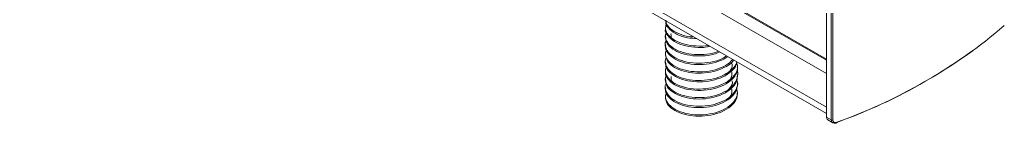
# Model space of a CAD drawing. Extents: x -976302 to -776254, y 5665 to 231437.
# Drawn here: x -789103 to -788280, y 78321 to 78408 of the extents above; entities that cross this region are included whole.
import ezdxf

# ---------------------------------------------------------------- set-up
doc = ezdxf.new("R2010")
doc.units = 0
doc.header["$LTSCALE"] = 1000
doc.header["$MEASUREMENT"] = 0

msp = doc.modelspace()

# ---------------------------------------------------------------- linework, layer by layer
at = {"linetype": 'Continuous', "lineweight": 15}
for p, q in [((-788428.54, 78373.95), (-789064.63, 78741.15)), ((-788428.54, 78373.95), (-789064.63, 78741.15)), ((-788428.54, 78374.96), (-789063.75, 78741.66)), ((-788428.54, 78374.96), (-789063.75, 78741.66)), ((-788428.62, 78362.88), (-789074.25, 78735.6)), ((-788428.62, 78362.88), (-789074.25, 78735.6)), ((-788428.62, 78334.68), (-789098.67, 78721.5)), ((-788428.62, 78334.68), (-789098.67, 78721.5)), ((-789103.09, 78718.94), (-788428.54, 78329.53)), ((-789103.09, 78718.94), (-788428.54, 78329.53)), ((-788428.54, 78490.87), (-788428.54, 78326.51)), ((-788428.54, 78490.87), (-788428.54, 78326.51)), ((-788424.54, 78324.2), (-788424.54, 78488.56)), ((-788424.54, 78324.2), (-788424.54, 78488.56)), ((-788423.29, 78488.49), (-788423.29, 78324.12)), ((-788423.29, 78488.49), (-788423.29, 78324.12)), ((-788563.25, 78401.56), (-788563.25, 78400.42)), ((-788563.25, 78401.56), (-788563.25, 78400.42)), ((-788563.25, 78394.37), (-788563.25, 78393.23)), ((-788563.25, 78394.37), (-788563.25, 78393.23)), ((-788563.25, 78387.18), (-788563.25, 78386.04)), ((-788563.25, 78387.18), (-788563.25, 78386.04)), ((-788563.25, 78380), (-788563.25, 78378.85)), ((-788563.25, 78380), (-788563.25, 78378.85)), ((-788563.25, 78372.8), (-788563.25, 78371.66)), ((-788563.25, 78372.8), (-788563.25, 78371.66)), ((-788563.25, 78365.61), (-788563.25, 78364.47)), ((-788563.25, 78365.61), (-788563.25, 78364.47)), ((-788502.86, 78368.06), (-788502.86, 78369.21)), ((-788502.86, 78368.06), (-788502.86, 78369.21)), ((-788563.25, 78358.42), (-788563.25, 78357.28)), ((-788563.25, 78358.42), (-788563.25, 78357.28)), ((-788502.86, 78360.88), (-788502.86, 78362.01)), ((-788502.86, 78360.88), (-788502.86, 78362.01)), ((-788428.62, 78362.88), (-788428.62, 78334.68)), ((-788428.62, 78362.88), (-788428.62, 78334.68)), ((-788563.25, 78351.23), (-788563.25, 78350.09)), ((-788563.25, 78351.23), (-788563.25, 78350.09)), ((-788502.86, 78353.68), (-788502.86, 78354.83)), ((-788502.86, 78353.68), (-788502.86, 78354.83)), ((-788563.25, 78344.04), (-788563.25, 78342.89)), ((-788563.25, 78344.04), (-788563.25, 78342.89)), ((-788502.86, 78346.49), (-788502.86, 78347.63)), ((-788502.86, 78346.49), (-788502.86, 78347.63)), ((-788428.62, 78334.68), (-788428.54, 78333.22)), ((-788428.62, 78334.68), (-788428.54, 78333.22)), ((-788428.54, 78326.51), (-788424.54, 78324.2)), ((-788428.54, 78326.51), (-788424.54, 78324.2)), ((-788427.5, 78324.21), (-788423.31, 78321.79)), ((-788427.5, 78324.21), (-788423.31, 78321.79))]:
    msp.add_line(p, q, dxfattribs=at)
at = {"linetype": 'Continuous', "lineweight": 15, "flags": 128}
for points in [[(-788428.54, 78364.22), (-788428.56, 78363.98), (-788428.62, 78362.88)], [(-788428.54, 78364.22), (-788428.56, 78363.98), (-788428.62, 78362.88)], [(-788420.18, 78321.68), (-788420.16, 78321.67), (-788420.06, 78321.66), (-788420, 78321.68), (-788419.98, 78321.69), (-788419.91, 78321.75), (-788419.86, 78321.85), (-788419.83, 78321.98), (-788419.82, 78322.13)], [(-788420.18, 78321.68), (-788420.16, 78321.67), (-788420.06, 78321.66), (-788420, 78321.68), (-788419.98, 78321.69), (-788419.91, 78321.75), (-788419.86, 78321.85), (-788419.83, 78321.98), (-788419.82, 78322.13)]]:
    msp.add_lwpolyline(points, dxfattribs=at)
at = {"linetype": 'Continuous', "lineweight": 15}
for centre, radius, start, end in [((-788570.3, 78744.43), 448.31, 289.61224, 310.38238), ((-788570.3, 78744.43), 448.31, 289.61224, 310.38238), ((-788585.17, 78773.17), 480.52, 290.05749, 305.5164), ((-788585.17, 78773.17), 480.52, 290.05749, 305.5164), ((-788426.07, 78326.24), 2.48, 173.70114, 234.98668), ((-788426.07, 78326.24), 2.48, 173.70114, 234.98668), ((-788423.82, 78325.61), 1.58, 242.93375, 289.86375), ((-788423.82, 78325.61), 1.58, 242.93375, 289.86375)]:
    msp.add_arc(centre, radius, start, end, dxfattribs=at)
for points, knots in [([(-788537.02, 78392.16), (-788539.62, 78392.31), (-788545.58, 78392.66), (-788553.65, 78395.38), (-788559.94, 78399.66), (-788563.17, 78404.01), (-788562.91, 78406.73), (-788562.82, 78407.62)], [0, 0, 0, 0, 0.181519, 0.4165, 0.651551, 0.886522, 1, 1, 1, 1]), ([(-788537.02, 78392.16), (-788539.62, 78392.31), (-788545.58, 78392.66), (-788553.65, 78395.38), (-788559.94, 78399.66), (-788563.17, 78404.01), (-788562.91, 78406.73), (-788562.82, 78407.62)], [0, 0, 0, 0, 0.181519, 0.4165, 0.651551, 0.886522, 1, 1, 1, 1]), ([(-788562.71, 78406.98), (-788562.7, 78406.44), (-788562.67, 78404.06), (-788559.17, 78400.1), (-788552.54, 78396.1), (-788545.4, 78393.74), (-788540.69, 78393.55), (-788539.35, 78393.5)], [0, 0, 0, 0, 0.080869, 0.351334, 0.621806, 0.892298, 1, 1, 1, 1]), ([(-788562.71, 78406.98), (-788562.7, 78406.44), (-788562.67, 78404.06), (-788559.17, 78400.1), (-788552.54, 78396.1), (-788545.4, 78393.74), (-788540.69, 78393.55), (-788539.35, 78393.5)], [0, 0, 0, 0, 0.080869, 0.351334, 0.621806, 0.892298, 1, 1, 1, 1]), ([(-788525.95, 78385.76), (-788526.83, 78385.54), (-788530.9, 78384.52), (-788538.92, 78384.65), (-788548.53, 78386.26), (-788556.55, 78389.71), (-788561.55, 78394.47), (-788563.71, 78398.28), (-788563.16, 78400.25), (-788563.11, 78400.41)], [0, 0, 0, 0, 0.051543, 0.237975, 0.42439, 0.610804, 0.79724, 0.983642, 1, 1, 1, 1]), ([(-788525.95, 78385.76), (-788526.83, 78385.54), (-788530.9, 78384.52), (-788538.92, 78384.65), (-788548.53, 78386.26), (-788556.55, 78389.71), (-788561.55, 78394.47), (-788563.71, 78398.28), (-788563.16, 78400.25), (-788563.11, 78400.41)], [0, 0, 0, 0, 0.051543, 0.237975, 0.42439, 0.610804, 0.79724, 0.983642, 1, 1, 1, 1]), ([(-788562.46, 78404.38), (-788562.85, 78403.02), (-788563.76, 78399.86), (-788561.14, 78394.84), (-788555.54, 78390.32), (-788547.25, 78387), (-788537.51, 78385.76), (-788530.36, 78385.66), (-788527.2, 78386.48), (-788527.2, 78386.48)], [0, 0, 0, 0, 0.130066, 0.304027, 0.477958, 0.651942, 0.825866, 0.999821, 1, 1, 1, 1]), ([(-788562.46, 78404.38), (-788562.85, 78403.02), (-788563.76, 78399.86), (-788561.14, 78394.84), (-788555.54, 78390.32), (-788547.25, 78387), (-788537.51, 78385.76), (-788530.36, 78385.66), (-788527.2, 78386.48), (-788527.2, 78386.48)], [0, 0, 0, 0, 0.130066, 0.304027, 0.477958, 0.651942, 0.825866, 0.999821, 1, 1, 1, 1]), ([(-788562.55, 78390.47), (-788562.6, 78390.4), (-788563.86, 78388.62), (-788563.26, 78384.69), (-788560.33, 78379.43), (-788553.95, 78375.11), (-788545.31, 78372.19), (-788535.24, 78371.18), (-788525.04, 78372.17), (-788516.81, 78374.47), (-788513.26, 78376.88), (-788512.02, 78377.72)], [0, 0, 0, 0, 0.0059834, 0.137884, 0.2697872, 0.4016801, 0.5336017, 0.66549, 0.7974129, 0.9293047, 1, 1, 1, 1]), ([(-788562.55, 78390.47), (-788562.6, 78390.4), (-788563.86, 78388.62), (-788563.26, 78384.69), (-788560.33, 78379.43), (-788553.95, 78375.11), (-788545.31, 78372.19), (-788535.24, 78371.18), (-788525.04, 78372.17), (-788516.81, 78374.47), (-788513.26, 78376.88), (-788512.02, 78377.72)], [0, 0, 0, 0, 0.0059834, 0.137884, 0.2697872, 0.4016801, 0.5336017, 0.66549, 0.7974129, 0.9293047, 1, 1, 1, 1]), ([(-788562.29, 78397.42), (-788562.65, 78396.72), (-788563.91, 78394.25), (-788562.49, 78389.73), (-788558.15, 78384.78), (-788550.78, 78380.95), (-788541.42, 78378.72), (-788531.24, 78378.6), (-788523.23, 78379.63), (-788519.6, 78381.25), (-788518.77, 78381.62)], [0, 0, 0, 0, 0.0598906, 0.2091892, 0.3584501, 0.507734, 0.6570003, 0.8062591, 0.9555482, 1, 1, 1, 1]), ([(-788562.29, 78397.42), (-788562.65, 78396.72), (-788563.91, 78394.25), (-788562.49, 78389.73), (-788558.15, 78384.78), (-788550.78, 78380.95), (-788541.42, 78378.72), (-788531.24, 78378.6), (-788523.23, 78379.63), (-788519.6, 78381.25), (-788518.77, 78381.62)], [0, 0, 0, 0, 0.0598906, 0.2091892, 0.3584501, 0.507734, 0.6570003, 0.8062591, 0.9555482, 1, 1, 1, 1]), ([(-788517.62, 78380.96), (-788519.26, 78380.28), (-788523.75, 78378.41), (-788532.67, 78377.32), (-788542.82, 78377.83), (-788551.97, 78380.25), (-788558.85, 78384.28), (-788562.83, 78388.86), (-788562.87, 78391.97), (-788562.88, 78393.25)], [0, 0, 0, 0, 0.091076, 0.250677, 0.410325, 0.56993, 0.729571, 0.889175, 1, 1, 1, 1]), ([(-788517.62, 78380.96), (-788519.26, 78380.28), (-788523.75, 78378.41), (-788532.67, 78377.32), (-788542.82, 78377.83), (-788551.97, 78380.25), (-788558.85, 78384.28), (-788562.83, 78388.86), (-788562.87, 78391.97), (-788562.88, 78393.25)], [0, 0, 0, 0, 0.091076, 0.250677, 0.410325, 0.56993, 0.729571, 0.889175, 1, 1, 1, 1]), ([(-788555.25, 78389.58), (-788556.51, 78390.86), (-788558.64, 78393.02), (-788558.54, 78395.46), (-788558.51, 78396.46)], [0, 0, 0, 0, 0.592693, 1, 1, 1, 1]), ([(-788555.25, 78389.58), (-788556.51, 78390.86), (-788558.64, 78393.02), (-788558.54, 78395.46), (-788558.51, 78396.46)], [0, 0, 0, 0, 0.592693, 1, 1, 1, 1]), ([(-788562.33, 78382.92), (-788562.74, 78381.87), (-788563.86, 78379.03), (-788561.84, 78374.22), (-788556.81, 78369.49), (-788548.94, 78365.95), (-788539.32, 78364.16), (-788528.97, 78364.33), (-788519.16, 78366.49), (-788511.23, 78370.09), (-788508.17, 78373.32), (-788506.83, 78374.73)], [0, 0, 0, 0, 0.070275, 0.189883, 0.309463, 0.429074, 0.54865, 0.668236, 0.787828, 0.907408, 1, 1, 1, 1]), ([(-788562.33, 78382.92), (-788562.74, 78381.87), (-788563.86, 78379.03), (-788561.84, 78374.22), (-788556.81, 78369.49), (-788548.94, 78365.95), (-788539.32, 78364.16), (-788528.97, 78364.33), (-788519.16, 78366.49), (-788511.23, 78370.09), (-788508.17, 78373.32), (-788506.83, 78374.73)], [0, 0, 0, 0, 0.070275, 0.189883, 0.309463, 0.429074, 0.54865, 0.668236, 0.787828, 0.907408, 1, 1, 1, 1]), ([(-788510.98, 78377.12), (-788512.92, 78375.89), (-788517.26, 78373.14), (-788526.42, 78370.78), (-788536.7, 78370.05), (-788546.62, 78371.4), (-788555.05, 78374.46), (-788560.76, 78379.02), (-788563.44, 78383.12), (-788562.99, 78385.49), (-788562.89, 78386.03)], [0, 0, 0, 0, 0.113619, 0.254347, 0.395081, 0.535828, 0.676559, 0.817327, 0.958053, 1, 1, 1, 1]), ([(-788510.98, 78377.12), (-788512.92, 78375.89), (-788517.26, 78373.14), (-788526.42, 78370.78), (-788536.7, 78370.05), (-788546.62, 78371.4), (-788555.05, 78374.46), (-788560.76, 78379.02), (-788563.44, 78383.12), (-788562.99, 78385.49), (-788562.89, 78386.03)], [0, 0, 0, 0, 0.113619, 0.254347, 0.395081, 0.535828, 0.676559, 0.817327, 0.958053, 1, 1, 1, 1]), ([(-788562.36, 78375.96), (-788562.61, 78375.55), (-788563.91, 78373.41), (-788562.92, 78369.15), (-788559.22, 78364.04), (-788552.3, 78359.98), (-788543.27, 78357.43), (-788533.07, 78356.85), (-788522.89, 78358.2), (-788513.77, 78361.51), (-788507.18, 78366.36), (-788503.71, 78370.41), (-788503.56, 78372.66), (-788503.55, 78372.83)], [0, 0, 0, 0, 0.025331, 0.132668, 0.239989, 0.347314, 0.454645, 0.56196, 0.669306, 0.776625, 0.883968, 0.991285, 1, 1, 1, 1]), ([(-788562.36, 78375.96), (-788562.61, 78375.55), (-788563.91, 78373.41), (-788562.92, 78369.15), (-788559.22, 78364.04), (-788552.3, 78359.98), (-788543.27, 78357.43), (-788533.07, 78356.85), (-788522.89, 78358.2), (-788513.77, 78361.51), (-788507.18, 78366.36), (-788503.71, 78370.41), (-788503.56, 78372.66), (-788503.55, 78372.83)], [0, 0, 0, 0, 0.025331, 0.132668, 0.239989, 0.347314, 0.454645, 0.56196, 0.669306, 0.776625, 0.883968, 0.991285, 1, 1, 1, 1]), ([(-788506.03, 78374.26), (-788506.07, 78374.17), (-788507.11, 78372.08), (-788512.06, 78368.68), (-788520.36, 78364.95), (-788530.45, 78363.04), (-788540.73, 78363.17), (-788550.19, 78365.22), (-788557.63, 78368.93), (-788562.44, 78373.72), (-788562.89, 78377.2), (-788563.1, 78378.86)], [0, 0, 0, 0, 0.00584, 0.131596, 0.257383, 0.383136, 0.508919, 0.634676, 0.760445, 0.886209, 1, 1, 1, 1]), ([(-788506.03, 78374.26), (-788506.07, 78374.17), (-788507.11, 78372.08), (-788512.06, 78368.68), (-788520.36, 78364.95), (-788530.45, 78363.04), (-788540.73, 78363.17), (-788550.19, 78365.22), (-788557.63, 78368.93), (-788562.44, 78373.72), (-788562.89, 78377.2), (-788563.1, 78378.86)], [0, 0, 0, 0, 0.00584, 0.131596, 0.257383, 0.383136, 0.508919, 0.634676, 0.760445, 0.886209, 1, 1, 1, 1]), ([(-788562.29, 78361.45), (-788562.66, 78360.7), (-788563.91, 78358.19), (-788562.41, 78353.63), (-788557.99, 78348.71), (-788550.54, 78344.91), (-788541.18, 78342.76), (-788530.89, 78342.59), (-788520.83, 78344.36), (-788512.19, 78348.04), (-788505.79, 78353.14), (-788502.87, 78359.16), (-788502.22, 78363.55), (-788503.42, 78365.53), (-788503.43, 78365.55)], [0, 0, 0, 0, 0.040701, 0.136541, 0.232357, 0.328188, 0.424007, 0.519821, 0.615654, 0.71147, 0.807315, 0.903126, 0.998954, 1, 1, 1, 1]), ([(-788562.29, 78361.45), (-788562.66, 78360.7), (-788563.91, 78358.19), (-788562.41, 78353.63), (-788557.99, 78348.71), (-788550.54, 78344.91), (-788541.18, 78342.76), (-788530.89, 78342.59), (-788520.83, 78344.36), (-788512.19, 78348.04), (-788505.79, 78353.14), (-788502.87, 78359.16), (-788502.22, 78363.55), (-788503.42, 78365.53), (-788503.43, 78365.55)], [0, 0, 0, 0, 0.040701, 0.136541, 0.232357, 0.328188, 0.424007, 0.519821, 0.615654, 0.71147, 0.807315, 0.903126, 0.998954, 1, 1, 1, 1]), ([(-788503.12, 78368.05), (-788503.04, 78367.66), (-788502.52, 78365.2), (-788504.92, 78360.69), (-788510.26, 78355.24), (-788518.47, 78351.21), (-788528.25, 78348.9), (-788538.61, 78348.59), (-788548.3, 78350.26), (-788556.37, 78353.63), (-788561.46, 78358.39), (-788563.68, 78362.23), (-788563.13, 78364.25), (-788563.08, 78364.45)], [0, 0, 0, 0, 0.020102, 0.127627, 0.235134, 0.342672, 0.450173, 0.557692, 0.665203, 0.772712, 0.880237, 0.98774, 1, 1, 1, 1]), ([(-788503.12, 78368.05), (-788503.04, 78367.66), (-788502.52, 78365.2), (-788504.92, 78360.69), (-788510.26, 78355.24), (-788518.47, 78351.21), (-788528.25, 78348.9), (-788538.61, 78348.59), (-788548.3, 78350.26), (-788556.37, 78353.63), (-788561.46, 78358.39), (-788563.68, 78362.23), (-788563.13, 78364.25), (-788563.08, 78364.45)], [0, 0, 0, 0, 0.020102, 0.127627, 0.235134, 0.342672, 0.450173, 0.557692, 0.665203, 0.772712, 0.880237, 0.98774, 1, 1, 1, 1]), ([(-788562.49, 78368.4), (-788562.87, 78367.01), (-788563.74, 78363.8), (-788561.04, 78358.76), (-788555.35, 78354.25), (-788547.03, 78351.02), (-788537.16, 78349.65), (-788526.82, 78350.24), (-788517.2, 78352.79), (-788509.32, 78357.1), (-788504.3, 78362.61), (-788502.27, 78367.93), (-788503.31, 78371.02), (-788503.66, 78372.08)], [0, 0, 0, 0, 0.074914, 0.172159, 0.269389, 0.366648, 0.463874, 0.561118, 0.658351, 0.755586, 0.852829, 0.950056, 1, 1, 1, 1]), ([(-788562.49, 78368.4), (-788562.87, 78367.01), (-788563.74, 78363.8), (-788561.04, 78358.76), (-788555.35, 78354.25), (-788547.03, 78351.02), (-788537.16, 78349.65), (-788526.82, 78350.24), (-788517.2, 78352.79), (-788509.32, 78357.1), (-788504.3, 78362.61), (-788502.27, 78367.93), (-788503.31, 78371.02), (-788503.66, 78372.08)], [0, 0, 0, 0, 0.074914, 0.172159, 0.269389, 0.366648, 0.463874, 0.561118, 0.658351, 0.755586, 0.852829, 0.950056, 1, 1, 1, 1]), ([(-788503.54, 78372.83), (-788503.61, 78371.99), (-788503.89, 78369.07), (-788507.89, 78364.46), (-788514.95, 78359.79), (-788524.27, 78356.79), (-788534.53, 78355.64), (-788544.62, 78356.58), (-788553.45, 78359.29), (-788559.81, 78363.59), (-788563.13, 78367.96), (-788562.9, 78370.73), (-788562.82, 78371.66)], [0, 0, 0, 0, 0.044902, 0.157134, 0.26938, 0.381617, 0.493846, 0.6061, 0.718332, 0.830596, 0.942823, 1, 1, 1, 1]), ([(-788503.54, 78372.83), (-788503.61, 78371.99), (-788503.89, 78369.07), (-788507.89, 78364.46), (-788514.95, 78359.79), (-788524.27, 78356.79), (-788534.53, 78355.64), (-788544.62, 78356.58), (-788553.45, 78359.29), (-788559.81, 78363.59), (-788563.13, 78367.96), (-788562.9, 78370.73), (-788562.82, 78371.66)], [0, 0, 0, 0, 0.044902, 0.157134, 0.26938, 0.381617, 0.493846, 0.6061, 0.718332, 0.830596, 0.942823, 1, 1, 1, 1]), ([(-788507.55, 78371.27), (-788507.47, 78370.78), (-788507.08, 78368.51), (-788508.73, 78365.06), (-788511.53, 78362.72), (-788512.59, 78361.83)], [0, 0, 0, 0, 0.1443809, 0.6760627, 1, 1, 1, 1]), ([(-788507.55, 78371.27), (-788507.47, 78370.78), (-788507.08, 78368.51), (-788508.73, 78365.06), (-788511.53, 78362.72), (-788512.59, 78361.83)], [0, 0, 0, 0, 0.1443809, 0.6760627, 1, 1, 1, 1]), ([(-788562.52, 78354.5), (-788562.6, 78354.38), (-788563.87, 78352.57), (-788563.22, 78348.59), (-788560.19, 78343.35), (-788553.75, 78339.06), (-788545.05, 78336.18), (-788534.98, 78335.24), (-788524.7, 78336.23), (-788515.37, 78339.19), (-788507.97, 78343.8), (-788503.68, 78349.51), (-788502.19, 78354.31), (-788503.24, 78356.81), (-788503.44, 78357.29)], [0, 0, 0, 0, 0.006728, 0.103751, 0.200774, 0.297791, 0.394828, 0.491841, 0.58888, 0.685896, 0.782925, 0.879945, 0.976959, 1, 1, 1, 1]), ([(-788562.52, 78354.5), (-788562.6, 78354.38), (-788563.87, 78352.57), (-788563.22, 78348.59), (-788560.19, 78343.35), (-788553.75, 78339.06), (-788545.05, 78336.18), (-788534.98, 78335.24), (-788524.7, 78336.23), (-788515.37, 78339.19), (-788507.97, 78343.8), (-788503.68, 78349.51), (-788502.19, 78354.31), (-788503.24, 78356.81), (-788503.44, 78357.29)], [0, 0, 0, 0, 0.006728, 0.103751, 0.200774, 0.297791, 0.394828, 0.491841, 0.58888, 0.685896, 0.782925, 0.879945, 0.976959, 1, 1, 1, 1]), ([(-788503.28, 78360.88), (-788503.23, 78359.66), (-788503.09, 78356.35), (-788506.67, 78351.23), (-788513.24, 78346.26), (-788522.2, 78342.89), (-788532.34, 78341.33), (-788542.57, 78341.84), (-788551.75, 78344.2), (-788558.71, 78348.2), (-788562.78, 78352.81), (-788562.87, 78355.97), (-788562.9, 78357.29)], [0, 0, 0, 0, 0.062676, 0.170153, 0.27763, 0.385119, 0.492589, 0.60009, 0.707562, 0.815057, 0.922529, 1, 1, 1, 1]), ([(-788503.28, 78360.88), (-788503.23, 78359.66), (-788503.09, 78356.35), (-788506.67, 78351.23), (-788513.24, 78346.26), (-788522.2, 78342.89), (-788532.34, 78341.33), (-788542.57, 78341.84), (-788551.75, 78344.2), (-788558.71, 78348.2), (-788562.78, 78352.81), (-788562.87, 78355.97), (-788562.9, 78357.29)], [0, 0, 0, 0, 0.062676, 0.170153, 0.27763, 0.385119, 0.492589, 0.60009, 0.707562, 0.815057, 0.922529, 1, 1, 1, 1]), ([(-788555.24, 78353.6), (-788556.52, 78354.9), (-788558.65, 78357.08), (-788558.54, 78359.53), (-788558.5, 78360.5)], [0, 0, 0, 0, 0.601292, 1, 1, 1, 1]), ([(-788555.24, 78353.6), (-788556.52, 78354.9), (-788558.65, 78357.08), (-788558.54, 78359.53), (-788558.5, 78360.5)], [0, 0, 0, 0, 0.601292, 1, 1, 1, 1]), ([(-788507.59, 78364.1), (-788507.61, 78362.89), (-788507.66, 78359.88), (-788509.68, 78356.5), (-788512.1, 78354.87), (-788512.53, 78354.58)], [0, 0, 0, 0, 0.357298, 0.886414, 1, 1, 1, 1]), ([(-788507.59, 78364.1), (-788507.61, 78362.89), (-788507.66, 78359.88), (-788509.68, 78356.5), (-788512.1, 78354.87), (-788512.53, 78354.58)], [0, 0, 0, 0, 0.357298, 0.886414, 1, 1, 1, 1]), ([(-788562.34, 78346.95), (-788562.76, 78345.85), (-788563.85, 78342.97), (-788561.75, 78338.13), (-788556.63, 78333.42), (-788548.7, 78329.92), (-788539.05, 78328.18), (-788528.71, 78328.42), (-788518.87, 78330.6), (-788510.6, 78334.64), (-788504.98, 78339.95), (-788502.35, 78345.68), (-788503.26, 78349.3), (-788503.65, 78350.86)], [0, 0, 0, 0, 0.058931, 0.155429, 0.251906, 0.348409, 0.444882, 0.541364, 0.63785, 0.734327, 0.830826, 0.9273, 1, 1, 1, 1]), ([(-788562.34, 78346.95), (-788562.76, 78345.85), (-788563.85, 78342.97), (-788561.75, 78338.13), (-788556.63, 78333.42), (-788548.7, 78329.92), (-788539.05, 78328.18), (-788528.71, 78328.42), (-788518.87, 78330.6), (-788510.6, 78334.64), (-788504.98, 78339.95), (-788502.35, 78345.68), (-788503.26, 78349.3), (-788503.65, 78350.86)], [0, 0, 0, 0, 0.058931, 0.155429, 0.251906, 0.348409, 0.444882, 0.541364, 0.63785, 0.734327, 0.830826, 0.9273, 1, 1, 1, 1]), ([(-788502.9, 78353.68), (-788503.2, 78351.65), (-788503.82, 78347.52), (-788508.94, 78341.91), (-788516.56, 78337.54), (-788526.11, 78334.85), (-788536.44, 78334.09), (-788546.37, 78335.38), (-788554.86, 78338.4), (-788560.65, 78342.93), (-788563.4, 78347.07), (-788562.98, 78349.48), (-788562.87, 78350.08)], [0, 0, 0, 0, 0.105101, 0.212594, 0.320112, 0.427604, 0.5351, 0.642607, 0.750101, 0.857624, 0.965114, 1, 1, 1, 1]), ([(-788502.9, 78353.68), (-788503.2, 78351.65), (-788503.82, 78347.52), (-788508.94, 78341.91), (-788516.56, 78337.54), (-788526.11, 78334.85), (-788536.44, 78334.09), (-788546.37, 78335.38), (-788554.86, 78338.4), (-788560.65, 78342.93), (-788563.4, 78347.07), (-788562.98, 78349.48), (-788562.87, 78350.08)], [0, 0, 0, 0, 0.105101, 0.212594, 0.320112, 0.427604, 0.5351, 0.642607, 0.750101, 0.857624, 0.965114, 1, 1, 1, 1]), ([(-788507.37, 78356.89), (-788507.33, 78356.76), (-788506.86, 78354.85), (-788508.39, 78351.3), (-788511.3, 78348.53), (-788512.62, 78347.28)], [0, 0, 0, 0, 0.039938, 0.563836, 1, 1, 1, 1]), ([(-788507.37, 78356.89), (-788507.33, 78356.76), (-788506.86, 78354.85), (-788508.39, 78351.3), (-788511.3, 78348.53), (-788512.62, 78347.28)], [0, 0, 0, 0, 0.039938, 0.563836, 1, 1, 1, 1]), ([(-788507.63, 78349.71), (-788507.56, 78348.85), (-788507.36, 78346.19), (-788509.18, 78342.8), (-788511.8, 78340.85), (-788512.55, 78340.29)], [0, 0, 0, 0, 0.255397, 0.788766, 1, 1, 1, 1]), ([(-788507.63, 78349.71), (-788507.56, 78348.85), (-788507.36, 78346.19), (-788509.18, 78342.8), (-788511.8, 78340.85), (-788512.55, 78340.29)], [0, 0, 0, 0, 0.255397, 0.788766, 1, 1, 1, 1]), ([(-788503.26, 78346.48), (-788503.16, 78345.71), (-788502.77, 78342.85), (-788505.67, 78338.04), (-788511.6, 78332.8), (-788520.18, 78329.08), (-788530.16, 78327.11), (-788540.47, 78327.19), (-788549.96, 78329.19), (-788557.47, 78332.86), (-788562.39, 78337.67), (-788562.89, 78341.2), (-788563.14, 78342.9)], [0, 0, 0, 0, 0.03994, 0.147439, 0.254926, 0.362441, 0.469925, 0.577434, 0.684922, 0.792419, 0.899915, 1, 1, 1, 1]), ([(-788503.26, 78346.48), (-788503.16, 78345.71), (-788502.77, 78342.85), (-788505.67, 78338.04), (-788511.6, 78332.8), (-788520.18, 78329.08), (-788530.16, 78327.11), (-788540.47, 78327.19), (-788549.96, 78329.19), (-788557.47, 78332.86), (-788562.39, 78337.67), (-788562.89, 78341.2), (-788563.14, 78342.9)], [0, 0, 0, 0, 0.03994, 0.147439, 0.254926, 0.362441, 0.469925, 0.577434, 0.684922, 0.792419, 0.899915, 1, 1, 1, 1]), ([(-788423.24, 78321.83), (-788423.39, 78321.89), (-788423.88, 78322.1), (-788424.4, 78322.91), (-788424.49, 78323.77), (-788424.54, 78324.2)], [0, 0, 0, 0, 0.173165, 0.586152, 1, 1, 1, 1]), ([(-788423.24, 78321.83), (-788423.39, 78321.89), (-788423.88, 78322.1), (-788424.4, 78322.91), (-788424.49, 78323.77), (-788424.54, 78324.2)], [0, 0, 0, 0, 0.173165, 0.586152, 1, 1, 1, 1]), ([(-788423.29, 78324.12), (-788423.29, 78323.69), (-788423.2, 78323.29), (-788422.84, 78322.62), (-788422.58, 78322.35), (-788421.61, 78321.81), (-788420.72, 78321.79), (-788419.82, 78322.13)], [0, 0, 0, 0, 0.25, 0.25, 0.5, 0.5, 1, 1, 1, 1]), ([(-788423.29, 78324.12), (-788423.29, 78323.69), (-788423.2, 78323.29), (-788422.84, 78322.62), (-788422.58, 78322.35), (-788421.61, 78321.81), (-788420.72, 78321.79), (-788419.82, 78322.13)], [0, 0, 0, 0, 0.25, 0.25, 0.5, 0.5, 1, 1, 1, 1]), ([(-788423.25, 78321.8), (-788422.92, 78321.65), (-788422.17, 78321.3), (-788421.01, 78321.31), (-788420.28, 78321.63), (-788420.02, 78321.74)], [0, 0, 0, 0, 0.3389754, 0.7707756, 1, 1, 1, 1]), ([(-788423.25, 78321.8), (-788422.92, 78321.65), (-788422.17, 78321.3), (-788421.01, 78321.31), (-788420.28, 78321.63), (-788420.02, 78321.74)], [0, 0, 0, 0, 0.3389754, 0.7707756, 1, 1, 1, 1])]:
    msp.add_open_spline(points, degree=3, knots=knots, dxfattribs=at)

doc.saveas('drawing.dxf')
